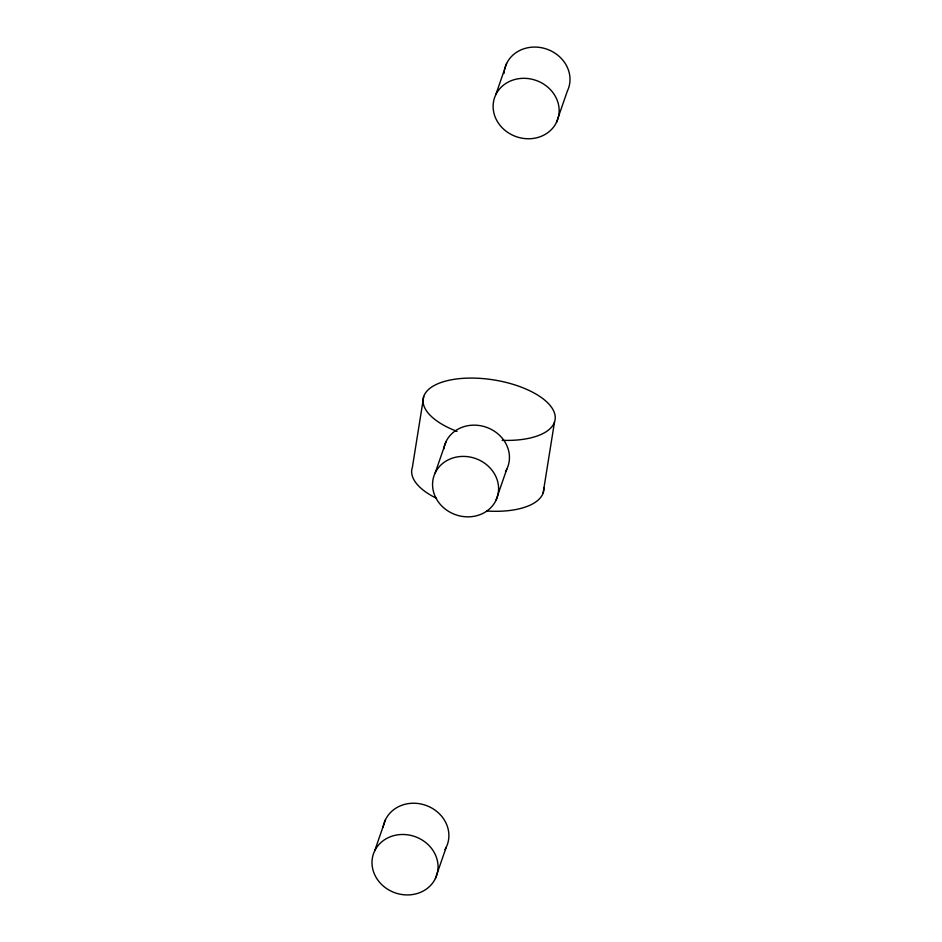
<?xml version="1.0" encoding="UTF-8"?>
<svg xmlns="http://www.w3.org/2000/svg" width="942" height="942" viewBox="0 0 942 942"><rect width="100%" height="100%" fill="white"/><g stroke="black" fill="none" stroke-linecap="round" stroke-linejoin="round"><path stroke-width="1.41" d="M423.735 396.417L412.384 467.303A66.8 29.697 9.1 0 0 436.535 498.318M543.145 492.972L554.497 422.075M495.786 94.695L506.631 63.444M556.486 122.378A33.394 29.826 19.1 0 0 522.245 78.351A33.394 29.826 19.1 0 0 499.672 124.886A33.394 29.826 19.1 0 0 556.486 122.378L567.331 91.139A33.394 29.826 19.1 0 0 546.631 49.078A33.394 29.826 19.1 0 0 504.523 69.602M435.228 472.778L446.072 441.539M495.928 500.461A33.394 29.826 19.1 0 0 461.686 456.434A33.394 29.826 19.1 0 0 439.113 502.969A33.394 29.826 19.1 0 0 495.928 500.461L506.772 469.222M374.669 850.861L385.513 819.622M435.369 878.556A33.394 29.826 19.1 0 0 401.127 834.518A33.394 29.826 19.1 0 0 378.554 881.053A33.394 29.826 19.1 0 0 435.369 878.556L446.214 847.305M383.17 827.041A33.394 29.826 19.1 0 1 426.196 805.481A33.394 29.826 19.1 0 1 444.965 849.59M504.005 73.464A33.394 29.826 19.1 0 1 504.288 70.874M457.047 431.377A66.8 29.697 9.1 0 1 442.811 381.91A66.8 29.697 9.1 0 1 547.538 402.658A66.8 29.697 9.1 0 1 502.204 440.326M543.864 487.838A66.8 29.697 9.1 0 1 486.578 511M443.729 448.957A33.394 29.826 19.1 0 1 486.755 427.397A33.394 29.826 19.1 0 1 505.524 471.506"/></g></svg>
